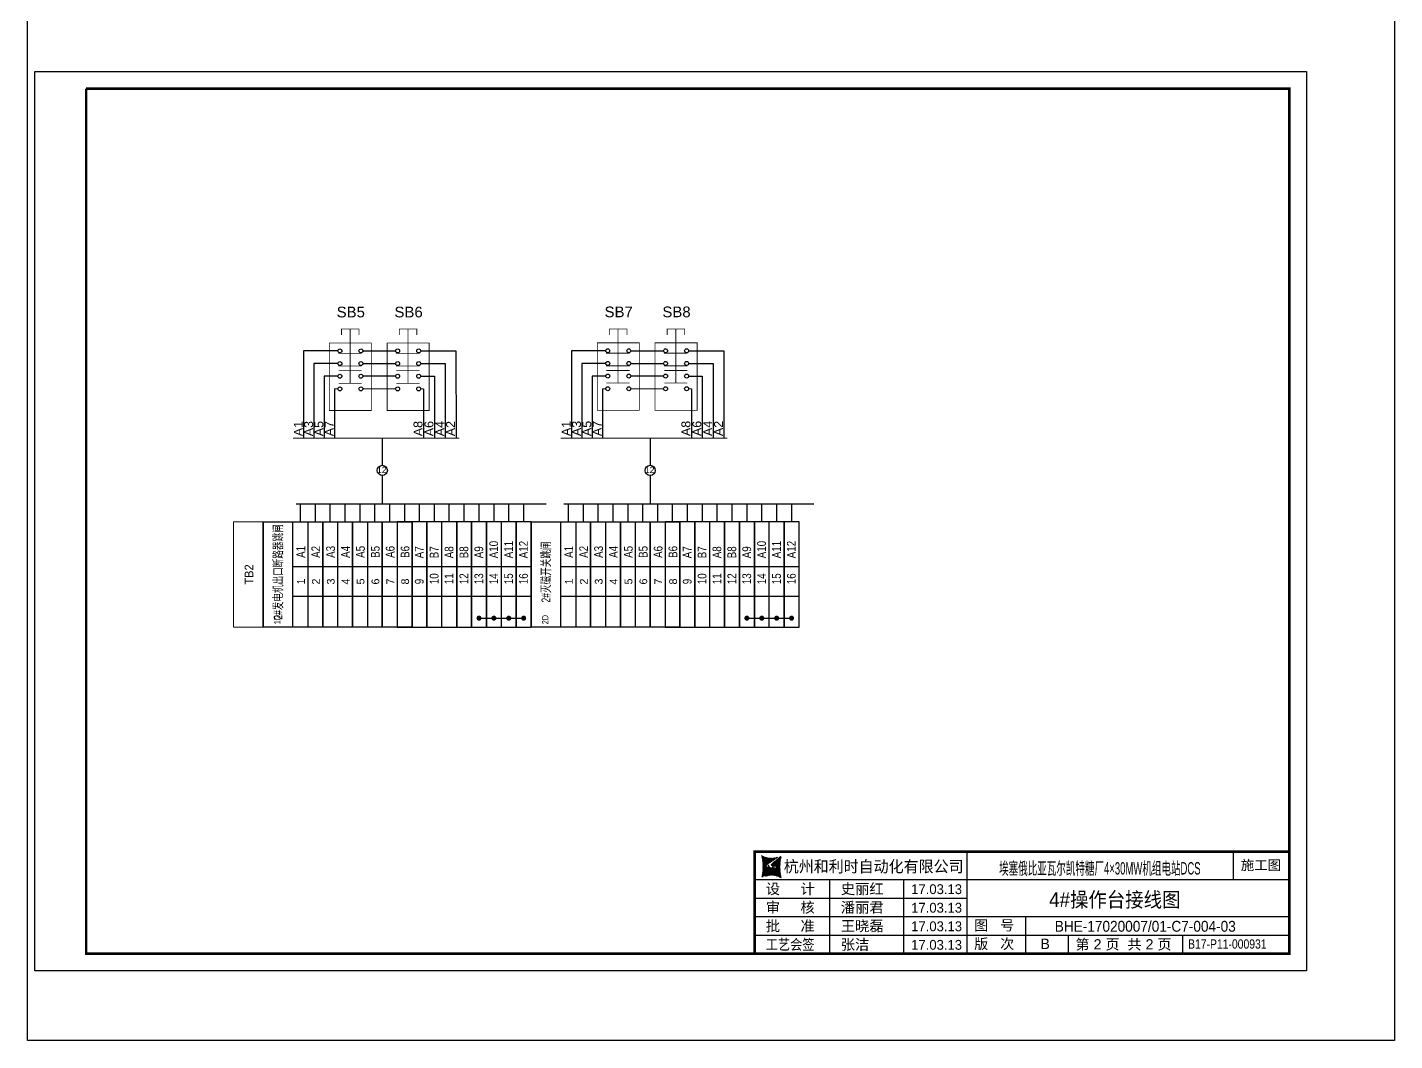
# Model space of a CAD drawing. Extents: x -6428 to 12983, y -8159 to 7918.
# Drawn here: x 8001 to 12983, y -7888 to -4197 of the extents above; entities that cross this region are included whole.
import ezdxf
from ezdxf.enums import TextEntityAlignment as Align

# ---------------------------------------------------------------- set-up
doc = ezdxf.new("R2010")
doc.units = 0
doc.header["$LTSCALE"] = 10
doc.header["$MEASUREMENT"] = 0
doc.layers.get('0').update_dxf_attribs({"linetype": 'CONTINUOUS'})
for name, color, linetype in [('按钮开关指示灯', 7, 'CONTINUOUS'), ('接线端子', 7, 'CONTINUOUS'), ('操作台', 7, 'CONTINUOUS'), ('标准图框及表格', 7, 'CONTINUOUS')]:
    doc.layers.add(name, color=color, linetype=linetype)
doc.styles.add('HZ', font='arial.ttf')
pattern_1 = [(44.99999999999999, (62644.0067448291, -8867.199472524246), (-0.0585086954904412, 0.0585086954904411), [])]

# ---------------------------------------------------------------- blocks, each defined once
blk = doc.blocks.new('A4横图框')
at = {"layer": '标准图框及表格'}
h = blk.add_hatch(dxfattribs=at)
h.set_pattern_fill('ANSI31', color=5, scale=0.6619503254347141, style=0)
h.set_pattern_definition(pattern_1)
edge = h.paths.add_edge_path()
edge.add_arc((172.0496336600836, 30.69212609582466), 4.385420906004984, 238.1092081981574, 291.6531626184828)
edge.add_line((173.6677973982941, 26.61616453574824), (171.196811844281, 24.96342290218163))
edge.add_arc((159.3070898954674, 24.3208542135166), 10.7566927883141, 346.3915348661823, 374.2500326978036)
edge.add_line((169.7618019691645, 21.78995808790059), (171.9104852834489, 23.56403812982753))
edge.add_line((171.4204084507573, 24.1656820832199), (171.8022310894366, 24.1166197839688))
edge.add_spline(control_points=[(171.9076070613291, 23.5612403362524), (171.9782900895288, 23.62994398235459), (172.1063522407994, 23.75441992713461), (172.0982616688188, 24.08853178891007), (171.9041487548593, 24.10756342964889), (171.8004776051012, 24.11772778213201)], knot_values=[0, 0, 0, 0, 0.4839426457554279, 0.8767979790800492, 1.327118297953632, 1.327118297953632, 1.327118297953632, 1.327118297953632], weights=[1, 1, 1, 1, 1, 1], degree=3, periodic=0)
edge.add_spline(control_points=[(171.1960063120995, 24.96162603088887), (171.1383141229226, 24.91365774510486), (171.0341186915675, 24.8270242458879), (170.9598882847849, 24.7139107687239), (170.9267586692795, 24.6634273324584)], knot_values=[0, 0, 0, 0, 0.3714719093679447, 0.6708997588589845, 0.6708997588589845, 0.6708997588589845, 0.6708997588589845], weights=[1, 1, 1, 1, 1], degree=3, periodic=0)
edge.add_spline(control_points=[(171.0177855927386, 24.80139777460717), (170.9739837601, 24.75182568643358), (170.8874405854212, 24.63411966883577), (170.9097232617123, 24.3685217488732), (171.1438352137548, 24.19634813917073), (171.3287228371982, 24.17648276396212), (171.4184515092992, 24.16684180637679)], knot_values=[0.7541598914195891, 0.7541598914195891, 0.7541598914195891, 0.7541598914195891, 1.341857983071981, 2.043049761279585, 2.907443457733577, 3.722510221717078, 3.722510221717078, 3.722510221717078, 3.722510221717078], weights=[1, 1, 1, 1, 1, 1, 1], degree=3, periodic=0)
h = blk.add_hatch(dxfattribs=at)
h.set_pattern_fill('ANSI31', color=3, scale=0.6619503254347141, style=0)
h.set_pattern_definition(pattern_1)
edge = h.paths.add_edge_path()
edge.add_line((172.3049198977887, 24.52368860467541), (172.721034344714, 24.47090439472086))
edge.add_spline(control_points=[(172.1916602588671, 25.0804680907735), (172.1209772306528, 25.01176444467858), (171.9929150793969, 24.88728849988405), (172.0010056513629, 24.55317663812311), (172.1951185653369, 24.534144997377), (172.2987897150951, 24.52398064490117)], knot_values=[0, 0, 0, 0, 0.4839426457555314, 0.8767979790801576, 1.327118297953697, 1.327118297953697, 1.327118297953697, 1.327118297953697], weights=[1, 1, 1, 1, 1, 1], degree=3, periodic=0)
edge.add_line((174.3374653510318, 26.85175033912531), (172.1887820367474, 25.07767029719838))
edge.add_spline(control_points=[(173.1119433092453, 23.87664749850082), (173.1429732385941, 23.9160490896524), (173.2103720449149, 24.02492790509717), (173.1895440584403, 24.27318667815998), (172.9554321064269, 24.44536028784789), (172.7705444829544, 24.46522566305651), (172.6808158108824, 24.47486662065639)], knot_values=[0.8947336582581218, 0.8947336582581218, 0.8947336582581218, 0.8947336582581218, 1.341857983071981, 2.043049761279585, 2.907443457733577, 3.722510221717078, 3.722510221717078, 3.722510221717078, 3.722510221717078], weights=[1, 1, 1, 1, 1, 1, 1], degree=3, periodic=0)
edge.add_line((173.0325647221971, 23.79264395867943), (173.1243460055912, 23.89147256635482))
edge.add_line((172.905024764018, 23.67952689414087), (173.0325647221971, 23.79264395867212))
edge.add_line((170.431469921873, 22.02554389127766), (172.9024554758862, 23.67828552484428))
edge.add_arc((172.0496336600836, 17.94958233120851), 4.385420906004984, 58.1092081981576, 111.6531626184829)
edge.add_arc((184.7921774246996, 24.3208542135166), 10.7566927883141, 166.3915348661824, 194.2500326978025)
at = {"layer": '标准图框及表格', "color": 7}
for p, q in [((0.0013954609912616, 210.0032846437229), (297.0014441308175, 210.0032846437229)), ((0.0013954609912616, 0.0032502307208233), (0.0013954609912616, 210.0032846437229)), ((297.0014441308175, 210.0032846437229), (297.0014441308175, 0.0032502307208233)), ((217.7550332142755, 4.003284256038056), (217.7550332142755, 27.83661758936654)), ((279.9469701136921, 21.33661758936654), (279.9469701136921, 27.83661758936654)), ((168.1328066468058, 21.33661758936654), (292.9334290521556, 21.33661758936654)), ((185.6449392240147, 4.003284256038056), (185.6449392240292, 21.33661758936654)), ((203.0006413213422, 4.003284256038056), (203.0006413213568, 21.33661758936654)), ((168.1328066468058, 17.00328425603806), (217.7550332142755, 17.00328425603806)), ((168.1328066468058, 12.66995092270957), (292.9334290521556, 12.66995092270957)), ((231.4498319004824, 4.003284256038056), (231.4498319004824, 12.66995092270957)), ((168.1328066468058, 8.336617589373816), (292.9334290521556, 8.336617589373816)), ((241.4270588527042, 4.003284256038056), (241.4270588527042, 8.336617589373816)), ((268.120108647513, 4.003284256038056), (268.120108647513, 8.336617589373816)), ((168.1328066468058, 4.003284256038056), (292.9334290521556, 4.003284256038056)), ((297.0014441308175, 0.0032502307208233), (0.0013954609912616, 0.0032502307208233))]:
    blk.add_line(p, q, dxfattribs=at)
for points, const_width in [([(12.00143194437442, 206.0152988131507), (293.0014441308175, 206.0032506184056), (293.0014441308175, 4.003284256038056), (12.00143194437442, 4.003284256038056), (12.00143194437442, 206.0032506184056)], 0.6000000983228672), ([(292.9334290521556, 27.83661758937381), (168.1328066468058, 27.83661758937381), (168.1328066468058, 4.003284256038056)], 0.65)]:
    blk.add_lwpolyline(points, dxfattribs=dict(at, const_width=const_width))
at = {"layer": '标准图框及表格', "color": 5, "style": 'HZ'}
for s, p in [('pgqh', (170.0333635432534, 25.80304024583023)), ('hollilas', (170.0466366199025, 23.71374969515312))]:
    blk.add_text(s, height=0.4136785714285714, dxfattribs=at).set_placement(p)
at = {"layer": '标准图框及表格', "color": 7, "style": 'HZ'}
for s, height, width, p in [('杭州和利时自动化有限公司', 2.7, 0.95, (174.9285941560083, 23.02911227819135)), ('工艺会签', 2.449999999999999, 0.85, (170.7212873600156, 4.927898099951165))]:
    blk.add_text(s, height=height, dxfattribs=dict(at, width=width)).set_placement(p)
at = {"layer": '标准图框及表格', "color": 3, "style": 'HZ'}
for s, height, p in [('auto', 0.6894642857142859, (172.1807441825285, 24.64895443542486)), ('hollysys', 0.3447321428571429, (172.3103532946761, 22.62004550448043))]:
    blk.add_text(s, height=height, dxfattribs=at).set_placement(p)
at = {"layer": '标准图框及表格', "color": 7, "style": 'HZ'}
for s, height, p in [('设     计', 2.449999999999999, (170.7212873600156, 17.92789809995847)), ('审     核', 2.449999999999999, (170.7212873600156, 13.59456476662271)), ('批     准', 2.449999999999999, (170.7212873600119, 9.261231433286953)), ('图   号', 2.399999999999999, (219.3988483406183, 9.450548544822992)), ('版   次', 2.399999999999999, (219.3988483406183, 5.117215211487234))]:
    blk.add_text(s, height=height, dxfattribs=at).set_placement(p)
at = {"layer": '标准图框及表格', "color": 7, "style": 'HZ', "flags": 8}
for tag, height, width, p in [('工程名称', 2.892696969694902, 0.65, (247.8353315485956, 22.94014901757174)), ('图纸名称', 3.499999999999999, 0.9, (252.2228085267316, 14.87880182043022))]:
    blk.add_attdef(tag, text='', height=height, dxfattribs=dict(at, width=width)).set_placement(p, align=Align.CENTER)
blk.add_attdef('设计阶段', text='', height=2.299999999999999, dxfattribs=at).set_placement((286.3714665038433, 23.54666542107214), align=Align.CENTER)
for tag, p, height in [('设计人', (188.2334199372244, 17.92789809995847), 2.449999999999999), ('审核人', (188.2334199372099, 13.59456476662271), 2.449999999999999), ('会签人', (188.2334199372099, 9.2612314332942), 2.449999999999999), ('批准人', (188.2334199371953, 4.927898099958441), 2.449999999999999), ('版次', (234.8449582635331, 5.117215211487234), 2.399999999999999), ('第几页共几页', (243.0562623004216, 4.991982186801863), 2.399999999999999)]:
    blk.add_attdef(tag, p, '', height=height, dxfattribs=at)
for tag, p, height, width in [('设计时间', (204.6762329055318, 17.92789809995847), 2.299999999999999, 0.95), ('审核时间', (204.6762329055318, 13.59456476662998), 2.299999999999999, 0.95), ('会签时间', (204.6762329055172, 9.2612314332942), 2.299999999999999, 0.95), ('图纸编号', (238.2096247235004, 9.144936985527348), 2.531109848483039, 0.9), ('批准时间', (204.6762329055172, 4.927898099958441), 2.299999999999999, 0.95), ('图纸标准', (269.3453519223485, 5.193019987101081), 2.169522727271176, 0.8)]:
    blk.add_attdef(tag, p, '', height=height, dxfattribs=dict(at, width=width))
blk = doc.blocks.new('两常开两常闭串联2')
for p, q in [((-7.21438005735672, -2.224872408216469), (-7.221264028936275, -26.69381162241189)), ((2.393631899560887, -2.224872408216469), (-7.21438005735672, -2.224872408216469)), ((9.390402067490182, -2.224872408216469), (18.59283829469336, -2.226198325042049)), ((25.58960846262266, -2.226198325042049), (35.45632139173631, -2.226198325042049)), ((35.45632139173631, -2.226198325042049), (35.49386860006734, -26.69513753923747)), ((-4.316455252290325, -5.771138580865227), (-4.337888637543073, -26.69381162241189)), ((2.393631899560887, -5.771138580865227), (-4.316455252290325, -5.771138580865227)), ((9.390402067490182, -5.771138580865227), (18.59283829469336, -5.772464497690805)), ((25.58960846262266, -5.772464497690805), (32.4910010823096, -5.772464497690805)), ((32.46257328709134, -5.772464497690805), (32.46257328709134, -26.69513753923747)), ((2.393631899554748, -9.317404753513985), (-1.454513246149872, -9.317404753513985)), ((-1.454513246149872, -9.317404753513985), (-1.454513246149872, -26.69381162241189)), ((18.59283829468722, -9.318730670339562), (9.390402053572869, -9.31752874989226)), ((25.58960846262881, -9.318730670339562), (29.43127797411534, -9.318730670339562)), ((29.43127797411534, -9.318730670339562), (29.43127797411534, -26.69513753923747)), ((1.428862145243328, -12.86367092616274), (1.428862145243328, -26.69381162241189)), ((26.39998266113935, -12.86499684298832), (26.39998266113935, -26.69513753923747))]:
    blk.add_line(p, q)
at = {"lineweight": 0}
for p, q in [((2.393631899561114, -12.86367092616274), (1.428862145243328, -12.86367092616274)), ((9.390402067489957, -12.86367092616274), (10.20077626600687, -12.86367092616274)), ((18.59283829469359, -12.86499684298832), (10.20077626600687, -12.86367092616274)), ((25.58960846262244, -12.86499684298832), (26.39998266113935, -12.86499684298832))]:
    blk.add_line(p, q, dxfattribs=at)
for points, const_width in [([(8.316005311262414, 3.904648567964613), (3.305992701822106, 3.904648567964613)], 0.2209506368822263), ([(3.399431559653748, 4.013575084445619), (3.399431559653748, 2.22496206490905)], 0.2209506368822263), ([(5.81099900654226, -11.28152598581073), (5.81099900654226, 3.904648567964613)], 0.2209506368822263), ([(8.316005311262414, 4.013575084445619), (8.316005311262414, 2.22496206490905)], 0.2209506368822263), ([(24.5152117063949, 3.903322651139035), (19.50519909695458, 3.903322651139035)], 0.2209506368822263), ([(19.59863795478623, 4.012249167620041), (19.59863795478623, 2.223636148083471)], 0.2209506368822263), ([(22.01020540167474, -11.28285190263631), (22.01020540167474, 3.903322651139035)], 0.2209506368822263), ([(24.5152117063949, 4.012249167620041), (24.5152117063949, 2.223636148083471)], 0.2209506368822263), ([(0, 0), (11.78403396705107, 0), (11.78403396705107, -18.92267628232366), (0, -18.92267628232366), (0, 0)], 0.2209506368822263), ([(16.19920639513248, -0.0013259168255786), (27.98324036218355, -0.0013259168255786), (27.98324036218355, -18.92400219914924), (16.19920639513248, -18.92400219914924), (16.19920639513248, -0.0013259168255786)], 0.2209506368822263), ([(2.475890382353099, -2.909340278194576), (9.061674501004743, -2.909340278194576)], 0.2209506368822263), ([(18.67509677748557, -2.910666195020155), (25.26088089613722, -2.910666195020155)], 0.2209506368822263), ([(2.475890382353099, -6.455606450843332), (9.061674501004743, -6.455606450843332)], 0.2209506368822263), ([(2.560323512079776, -7.735259813161974), (9.061674501004743, -7.735259813161974)], 0.2209506368822263), ([(18.67509677748557, -6.456932367668912), (25.26088089613722, -6.456932367668912)], 0.2209506368822263), ([(18.75952990721225, -7.736585729987552), (25.26088089613722, -7.736585729987552)], 0.2209506368822263), ([(2.560323512079776, -11.28152598581073), (9.061674501004743, -11.28152598581073)], 0.2209506368822263), ([(18.75952990721225, -11.28285190263631), (25.26088089613722, -11.28285190263631)], 0.2209506368822263), ([(-10.23452377518879, -26.69381162241189), (14.8377146472485, -26.69381162241189)], 0.2532839007086835), ([(11.58220615447499, -26.69513753923747), (36.42098410899415, -26.69513753923747)], 0.2532839007086835)]:
    blk.add_lwpolyline(points, dxfattribs=dict(const_width=const_width))
for centre in [(2.946008491766406, -2.224872408216469), (8.838025475284665, -2.224872408216469), (19.14521488689888, -2.226198325042049), (25.03723187041714, -2.226198325042049), (2.946008491766406, -5.771138580865227), (8.838025475284665, -5.771138580865227), (19.14521488689888, -5.772464497690805), (25.03723187041714, -5.772464497690805), (2.946008491766406, -9.317404753513985), (8.838025475284665, -9.317404753513985), (19.14521488689888, -9.318730670339562), (25.03723187041714, -9.318730670339562), (2.946008491766406, -12.86367092616274), (8.838025475284665, -12.86367092616274), (19.14521488689888, -12.86499684298832), (25.03723187041714, -12.86499684298832)]:
    blk.add_circle(centre, 0.5523765922055657)
at = {"style": 'HZ', "width": 0.7}
for tag, p in [('SB1', (6.003806737884588, 7.174284245847957)), ('SB2', (22.20301313301707, 7.172958329022378))]:
    blk.add_attdef(tag, text='', height=2.946008491763017, dxfattribs=at).set_placement(p, align=Align.CENTER)
at = {"lineweight": 0, "style": 'HZ', "width": 0.7}
for tag, p in [('A1', (-7.455577065315082, -26.12930105788108)), ('A3', (-4.572201673921881, -26.12930105788108)), ('A5', (-1.68882628252868, -26.12930105788108)), ('A7', (1.202060226001776, -26.12930105788108)), ('A8', (26.08048832778832, -26.13062697470666)), ('A6', (29.15810649960576, -26.13062697470666)), ('A4', (32.18940181258176, -26.13062697470666)), ('A2', (35.22069712555776, -26.13062697470666))]:
    blk.add_attdef(tag, p, '', height=2.5, rotation=90, dxfattribs=at)

msp = doc.modelspace()

# ---------------------------------------------------------------- hatches: boundary and pattern name
for points in [[(9656.08522488255, -6349.129915972548, 0.9999999999984408), (9637.41982049847, -6349.129915972548, 0.99999999999922)], [(9710.309530759747, -6349.129915972548, 0.9999999999984408), (9691.644126375664, -6349.129915972548, 0.99999999999922)], [(9764.533836636943, -6349.12991597255, 0.9999999999984408), (9745.868432252859, -6349.12991597255, 0.99999999999922)], [(9818.758142514136, -6349.129915972552, 0.9999999999984408), (9800.092738130053, -6349.129915972552, 0.99999999999922)], [(10632.1471592929, -6349.1418409325, 0.9999999999984408), (10613.48175490882, -6349.1418409325, 0.99999999999922)], [(10686.37146517009, -6349.1418409325, 0.9999999999984408), (10667.70606078601, -6349.1418409325, 0.99999999999922)], [(10740.59577104729, -6349.141840932502, 0.9999999999984408), (10721.93036666321, -6349.141840932502, 0.99999999999922)], [(10794.82007692448, -6349.141840932504, 0.9999999999984408), (10776.1546725404, -6349.141840932504, 0.99999999999922)]]:
    msp.add_hatch(color=256).paths.add_polyline_path(points)

# ---------------------------------------------------------------- linework, layer by layer
at = {"const_width": 5.239058002354062}
for points in [[(9646.662825600313, -6351.611569056075, 1), (9646.662825600313, -6346.372511053712, 1)], [(9700.887131477512, -6351.611569056075, 1), (9700.887131477512, -6346.372511053712, 1)], [(9755.111437354706, -6351.611569056075, 1), (9755.111437354706, -6346.372511053712, 1)], [(9809.335743231899, -6351.611569056078, 1), (9809.335743231899, -6346.372511053715, 1)], [(10622.72476001066, -6351.623494016028, 1), (10622.72476001066, -6346.384436013664, 1)], [(10676.94906588786, -6351.623494016028, 1), (10676.94906588786, -6346.384436013664, 1)], [(10731.17337176505, -6351.623494016028, 1), (10731.17337176505, -6346.384436013664, 1)], [(10785.39767764225, -6351.62349401603, 1), (10785.39767764225, -6346.384436013667, 1)]]:
    msp.add_lwpolyline(points, format="xyb", close=True, dxfattribs=at)
at = {"layer": '接线端子'}
for p, q in [((9294.4806480702, -5693.598367942775), (9294.4806480702, -5792.32781171073)), ((10270.54258248055, -5693.610292902727), (10270.54258248055, -5792.339736670682)), ((9294.4806480702, -5829.196933379691), (9294.4806480702, -5932.871858686908)), ((10270.54258248055, -5829.208858339643), (10270.54258248055, -5932.88378364686)), ((8995.40714696882, -5932.871858686903), (8995.40714696882, -5997.65995773239)), ((9049.63145284602, -5932.871858686903), (9049.63145284602, -5997.65995773239)), ((9103.855758723214, -5932.871858686907), (9103.855758723214, -5997.659957732397)), ((9158.080064600415, -5932.871858686907), (9158.080064600415, -5997.659957732397)), ((9212.304370477603, -5932.871858686908), (9212.304370477603, -5997.659957732397)), ((9266.125345217457, -5932.871858686908), (9266.125345217457, -5997.659957732397)), ((9320.752982231994, -5932.871858686908), (9320.752982231994, -5997.659957732397)), ((9374.977288109189, -5932.871858686908), (9374.977288109189, -5997.659957732397)), ((9483.425899863578, -5932.871858686916), (9483.425899863578, -5997.659957732404)), ((9591.874511617969, -5932.87185868692), (9591.874511617969, -5997.659957732409)), ((9646.123246115989, -5932.871858686908), (9646.123246115989, -5997.659957732397)), ((9700.32312337236, -5932.871858686922), (9700.32312337236, -5997.659957732411)), ((9754.547429249556, -5932.871858686922), (9754.547429249556, -5997.659957732411)), ((9808.771735126751, -5932.871858686908), (9808.771735126751, -5997.659957732397)), ((9971.469081379168, -5932.883783646855), (9971.469081379168, -5997.671882692342)), ((10025.69338725637, -5932.883783646855), (10025.69338725637, -5997.671882692342)), ((10079.91769313356, -5932.883783646859), (10079.91769313356, -5997.671882692349)), ((10134.14199901076, -5932.883783646859), (10134.14199901076, -5997.671882692349)), ((10188.36630488795, -5932.88378364686), (10188.36630488795, -5997.671882692349)), ((10242.1872796278, -5932.88378364686), (10242.1872796278, -5997.671882692349)), ((10296.81491664234, -5932.88378364686), (10296.81491664234, -5997.671882692349)), ((10351.03922251954, -5932.88378364686), (10351.03922251954, -5997.671882692349)), ((10459.48783427392, -5932.883783646868), (10459.48783427392, -5997.671882692356)), ((10567.93644602832, -5932.883783646872), (10567.93644602832, -5997.671882692361)), ((10622.18518052634, -5932.88378364686), (10622.18518052634, -5997.671882692349)), ((10676.38505778271, -5932.883783646874), (10676.38505778271, -5997.671882692363)), ((10730.6093636599, -5932.883783646874), (10730.6093636599, -5997.671882692363)), ((10784.8336695371, -5932.88378364686), (10784.8336695371, -5997.671882692349)), ((8860.564097465005, -5997.65995773239), (8860.564097465005, -6382.348313727432)), ((8860.564097465005, -5997.65995773239), (9077.461320973794, -5997.659957732387)), ((8860.564097465005, -5997.659957732389), (8860.564097465005, -6381.739075570646)), ((8969.012709219405, -6382.348313727433), (8969.012709219405, -5997.659957732392)), ((9023.237015096602, -5997.65995773239), (9023.237015096602, -6382.348313727433)), ((9077.461320973794, -5997.659957732387), (9077.461320973794, -6382.348313727431)), ((9077.461320973794, -5997.65995773239), (9077.461320973794, -6382.348313727433)), ((9077.461320973794, -5997.65995773239), (9077.461320973794, -6382.348313727431)), ((9077.461320973794, -5997.659957732387), (9077.461320973794, -6382.348313727427)), ((9077.461320973794, -5997.65995773239), (9077.461320973794, -6382.348313727432)), ((9077.461320973794, -6382.348313727433), (9077.461320973794, -5997.659957732393)), ((9077.461320973794, -5997.659957732393), (9077.461320973794, -6382.348313727433)), ((9131.685626850991, -5997.659957732392), (9131.685626850991, -6382.348313727433)), ((9185.909932728184, -5997.659957732387), (9185.909932728184, -6382.348313727431)), ((9185.909932728184, -5997.659957732392), (9185.909932728184, -6382.348313727433)), ((9185.909932728184, -5997.65995773239), (9185.909932728184, -6382.348313727431)), ((9185.909932728184, -5997.659957732387), (9185.909932728184, -6382.348313727427)), ((9185.909932728184, -5997.659957732392), (9185.909932728184, -6382.348313727432)), ((9185.909932728184, -5997.659957732387), (9185.909932728184, -6382.348313727431)), ((9185.909932728184, -5997.659957732392), (9185.909932728184, -6382.348313727433)), ((9185.909932728184, -5997.65995773239), (9185.909932728184, -6382.348313727431)), ((9185.909932728184, -5997.659957732387), (9185.909932728184, -6382.348313727427)), ((9185.909932728184, -5997.659957732392), (9185.909932728184, -6382.348313727432)), ((9185.909932728184, -6382.348313727436), (9185.909932728184, -5997.659957732394)), ((9185.909932728184, -5997.659957732394), (9185.909932728184, -6382.348313727436)), ((9240.13423860538, -5997.659957732392), (9240.13423860538, -6382.348313727436)), ((9294.358544482577, -5997.659957732389), (9294.358544482577, -6382.348313727431)), ((9294.358544482577, -5997.659957732392), (9294.358544482577, -6382.348313727436)), ((9294.358544482577, -5997.65995773239), (9294.358544482577, -6382.348313727431)), ((9294.358544482577, -5997.659957732389), (9294.358544482577, -6382.348313727429)), ((9294.358544482577, -5997.659957732392), (9294.358544482577, -6382.348313727432)), ((9294.358544482577, -5997.659957732387), (9294.358544482577, -6382.348313727431)), ((9294.358544482577, -5997.659957732392), (9294.358544482577, -6382.348313727433)), ((9294.358544482577, -5997.65995773239), (9294.358544482577, -6382.348313727431)), ((9294.358544482577, -5997.659957732387), (9294.358544482577, -6382.348313727427)), ((9294.358544482577, -5997.659957732392), (9294.358544482577, -6382.348313727432)), ((9294.358544482577, -5997.659957732387), (9294.358544482577, -6382.348313727431)), ((9294.358544482577, -5997.659957732392), (9294.358544482577, -6382.348313727433)), ((9294.358544482577, -5997.65995773239), (9294.358544482577, -6382.348313727431)), ((9294.358544482577, -5997.659957732387), (9294.358544482577, -6382.348313727427)), ((9294.358544482577, -5997.659957732392), (9294.358544482577, -6382.348313727432)), ((9294.358544482577, -6382.348313727436), (9294.358544482577, -5997.659957732394)), ((9294.358544482577, -5997.659957732394), (9294.358544482577, -6382.348313727436)), ((9348.58285035977, -5997.659957732392), (9348.58285035977, -6382.348313727436)), ((9402.807156236964, -5997.659957732389), (9402.807156236964, -6382.348313727431)), ((9402.807156236964, -5997.659957732392), (9402.807156236964, -6382.348313727436)), ((9402.807156236964, -5997.65995773239), (9402.807156236964, -6382.348313727431)), ((9402.807156236964, -5997.659957732389), (9402.807156236964, -6382.348313727429)), ((9402.807156236964, -5997.659957732392), (9402.807156236964, -6382.348313727432)), ((9836.626031875352, -5997.671882692342), (9836.626031875352, -6382.360238687384)), ((9836.626031875352, -5997.671882692342), (10053.52325538414, -5997.671882692339)), ((9836.626031875352, -5997.671882692341), (9836.626031875352, -6381.751000530599)), ((9945.074643629752, -6382.360238687385), (9945.074643629752, -5997.671882692344)), ((9999.298949506949, -5997.671882692342), (9999.298949506949, -6382.360238687385)), ((10053.52325538414, -5997.671882692339), (10053.52325538414, -6382.360238687383)), ((10053.52325538414, -5997.671882692342), (10053.52325538414, -6382.360238687385)), ((10053.52325538414, -5997.671882692342), (10053.52325538414, -6382.360238687383)), ((10053.52325538414, -5997.671882692339), (10053.52325538414, -6382.360238687379)), ((10053.52325538414, -5997.671882692342), (10053.52325538414, -6382.360238687384)), ((10053.52325538414, -6382.360238687385), (10053.52325538414, -5997.671882692345)), ((10053.52325538414, -5997.671882692345), (10053.52325538414, -6382.360238687385)), ((10107.74756126134, -5997.671882692344), (10107.74756126134, -6382.360238687385)), ((10161.97186713853, -5997.671882692339), (10161.97186713853, -6382.360238687383)), ((10161.97186713853, -5997.671882692344), (10161.97186713853, -6382.360238687385)), ((10161.97186713853, -5997.671882692342), (10161.97186713853, -6382.360238687383)), ((10161.97186713853, -5997.671882692339), (10161.97186713853, -6382.360238687379)), ((10161.97186713853, -5997.671882692344), (10161.97186713853, -6382.360238687384)), ((10161.97186713853, -5997.671882692339), (10161.97186713853, -6382.360238687383)), ((10161.97186713853, -5997.671882692344), (10161.97186713853, -6382.360238687385)), ((10161.97186713853, -5997.671882692342), (10161.97186713853, -6382.360238687383)), ((10161.97186713853, -5997.671882692339), (10161.97186713853, -6382.360238687379)), ((10161.97186713853, -5997.671882692344), (10161.97186713853, -6382.360238687384)), ((10161.97186713853, -6382.360238687388), (10161.97186713853, -5997.671882692346)), ((10161.97186713853, -5997.671882692346), (10161.97186713853, -6382.360238687388)), ((10216.19617301573, -5997.671882692344), (10216.19617301573, -6382.360238687388)), ((10270.42047889292, -5997.671882692341), (10270.42047889292, -6382.360238687383)), ((10270.42047889292, -5997.671882692344), (10270.42047889292, -6382.360238687388)), ((10270.42047889292, -5997.671882692342), (10270.42047889292, -6382.360238687383)), ((10270.42047889292, -5997.671882692341), (10270.42047889292, -6382.360238687381)), ((10270.42047889292, -5997.671882692344), (10270.42047889292, -6382.360238687384)), ((10270.42047889292, -5997.671882692339), (10270.42047889292, -6382.360238687383)), ((10270.42047889292, -5997.671882692344), (10270.42047889292, -6382.360238687385)), ((10270.42047889292, -5997.671882692342), (10270.42047889292, -6382.360238687383)), ((10270.42047889292, -5997.671882692339), (10270.42047889292, -6382.360238687379)), ((10270.42047889292, -5997.671882692344), (10270.42047889292, -6382.360238687384)), ((10270.42047889292, -5997.671882692339), (10270.42047889292, -6382.360238687383)), ((10270.42047889292, -5997.671882692344), (10270.42047889292, -6382.360238687385)), ((10270.42047889292, -5997.671882692342), (10270.42047889292, -6382.360238687383)), ((10270.42047889292, -5997.671882692339), (10270.42047889292, -6382.360238687379)), ((10270.42047889292, -5997.671882692344), (10270.42047889292, -6382.360238687384)), ((10270.42047889292, -6382.360238687388), (10270.42047889292, -5997.671882692346)), ((10270.42047889292, -5997.671882692346), (10270.42047889292, -6382.360238687388)), ((10324.64478477012, -5997.671882692344), (10324.64478477012, -6382.360238687388)), ((10378.86909064731, -5997.671882692341), (10378.86909064731, -6382.360238687383)), ((10378.86909064731, -5997.671882692344), (10378.86909064731, -6382.360238687388)), ((10378.86909064731, -5997.671882692342), (10378.86909064731, -6382.360238687383)), ((10378.86909064731, -5997.671882692341), (10378.86909064731, -6382.360238687381)), ((10378.86909064731, -5997.671882692344), (10378.86909064731, -6382.360238687384)), ((8969.012709219403, -6160.332875363993), (9077.461320973798, -6160.332875363993)), ((9077.461320973793, -6160.332875363994), (9185.909932728187, -6160.332875363994)), ((9185.909932728182, -6160.332875363994), (9294.358544482577, -6160.332875363994)), ((9294.358544482573, -6160.332875363994), (9402.807156236968, -6160.332875363994)), ((9945.07464362975, -6160.344800323945), (10053.52325538415, -6160.344800323945)), ((10053.52325538414, -6160.344800323946), (10161.97186713853, -6160.344800323946)), ((10161.97186713853, -6160.344800323946), (10270.42047889292, -6160.344800323946)), ((10270.42047889292, -6160.344800323946), (10378.86909064731, -6160.344800323946)), ((8969.012709219403, -6268.781487118395), (9077.461320973798, -6268.781487118395)), ((9077.461320973793, -6268.781487118395), (9185.909932728187, -6268.781487118395)), ((9185.909932728182, -6268.781487118395), (9294.358544482577, -6268.781487118395)), ((9294.358544482573, -6268.781487118395), (9402.807156236968, -6268.781487118395)), ((9945.07464362975, -6268.793412078348), (10053.52325538415, -6268.793412078348)), ((10053.52325538414, -6268.793412078348), (10161.97186713853, -6268.793412078348)), ((10161.97186713853, -6268.793412078348), (10270.42047889292, -6268.793412078348)), ((10270.42047889292, -6268.793412078348), (10378.86909064731, -6268.793412078348)), ((9077.461320973794, -6382.348313727431), (8860.564097465005, -6382.348313727431)), ((10053.52325538414, -6382.360238687383), (9836.626031875352, -6382.360238687383))]:
    msp.add_line(p, q, dxfattribs=at)
for points in [[(8980.149301542227, -5932.871858686904), (9390.180741311167, -5932.871858686904)], [(9956.211235952574, -5932.883783646857), (10366.24267572151, -5932.883783646857)], [(8860.564097465005, -5997.65995773239), (9402.807156236964, -5997.659957732392), (9402.807156236964, -6382.348313727436), (8860.564097465005, -6382.348313727436), (8860.564097465005, -5997.65995773239)], [(9836.626031875352, -5997.671882692342), (10378.86909064731, -5997.671882692344), (10378.86909064731, -6382.360238687388), (9836.626031875352, -6382.360238687388), (9836.626031875352, -5997.671882692342)]]:
    msp.add_lwpolyline(points, dxfattribs=at)
for centre in [(9294.4806480702, -5810.762372545209), (10270.54258248055, -5810.774297505161)]:
    msp.add_circle(centre, 18.43456083447909, dxfattribs=at)
at = {"layer": '操作台'}
for p, q in [((9390.180741311166, -5932.871858686903), (9891.034713934912, -5932.871858686903)), ((9429.919309175562, -5997.65995773239), (9429.919309175562, -5932.871858686903)), ((9538.367920929953, -5997.65995773239), (9538.367920929953, -5932.871858686903)), ((10366.24267572151, -5932.883783646855), (10867.09664834526, -5932.883783646855)), ((10405.98124358591, -5997.671882692342), (10405.98124358591, -5932.883783646855)), ((10514.4298553403, -5997.671882692342), (10514.4298553403, -5932.883783646855)), ((9348.58285035977, -5997.65995773239), (9348.58285035977, -6382.348313727432)), ((9402.807156236964, -5997.65995773239), (9348.58285035977, -5997.65995773239)), ((9402.807156236964, -6382.348313727427), (9402.807156236964, -5997.65995773239)), ((9402.807156236964, -5997.65995773239), (9402.807156236964, -6382.348313727432)), ((9457.03146211416, -5997.65995773239), (9402.807156236964, -5997.65995773239)), ((9457.03146211416, -6382.348313727427), (9457.03146211416, -5997.65995773239)), ((9457.03146211416, -6382.348313727431), (9457.03146211416, -5997.659957732396)), ((9457.03146211416, -5997.659957732396), (9457.03146211416, -6382.348313727438)), ((9511.255767991357, -5997.659957732396), (9457.03146211416, -5997.659957732396)), ((9511.255767991357, -6382.348313727431), (9511.255767991357, -5997.659957732396)), ((9565.480073868552, -5997.659957732396), (9511.255767991357, -5997.659957732396)), ((9565.480073868552, -6382.348313727431), (9565.480073868552, -5997.659957732396)), ((9565.480073868552, -6382.348313727436), (9565.480073868552, -5997.6599577324)), ((9565.480073868552, -5997.6599577324), (9565.480073868552, -6382.348313727442)), ((9619.704379745746, -5997.6599577324), (9565.480073868552, -5997.6599577324)), ((9619.704379745745, -6382.348313727433), (9619.704379745745, -5997.659957732398)), ((9619.704379745745, -5997.659957732398), (9619.704379745745, -6382.34831372744)), ((9673.928685622941, -5997.659957732398), (9619.704379745745, -5997.659957732398)), ((9619.728808366572, -6382.360238687382), (9619.728808366572, -5997.671882692344)), ((9673.928685622941, -6382.348313727433), (9673.928685622941, -5997.659957732398)), ((9673.928685622941, -6382.348313727438), (9673.928685622941, -5997.659957732403)), ((9673.928685622941, -5997.659957732403), (9673.928685622941, -6382.348313727444)), ((9728.152991500137, -5997.659957732403), (9673.928685622941, -5997.659957732403)), ((9728.152991500137, -6382.348313727438), (9728.152991500137, -5997.659957732403)), ((9782.377297377334, -5997.659957732403), (9728.152991500137, -5997.659957732403)), ((9782.377297377334, -6382.348313727438), (9782.377297377334, -5997.659957732403)), ((9782.377297377334, -6382.348313727442), (9782.377297377334, -5997.659957732407)), ((9782.377297377334, -5997.659957732407), (9782.377297377334, -6382.348313727449)), ((9836.601603254527, -5997.659957732407), (9782.377297377334, -5997.659957732407)), ((9836.626031875352, -6382.360238687388), (9836.626031875352, -5997.671882692352)), ((10324.64478477012, -5997.671882692342), (10324.64478477012, -6382.360238687384)), ((10378.86909064731, -5997.671882692342), (10324.64478477012, -5997.671882692342)), ((10378.86909064731, -6382.360238687379), (10378.86909064731, -5997.671882692342)), ((10378.86909064731, -5997.671882692342), (10378.86909064731, -6382.360238687384)), ((10433.09339652451, -5997.671882692342), (10378.86909064731, -5997.671882692342)), ((10433.09339652451, -6382.360238687379), (10433.09339652451, -5997.671882692342)), ((10433.09339652451, -6382.360238687383), (10433.09339652451, -5997.671882692348)), ((10433.09339652451, -5997.671882692348), (10433.09339652451, -6382.36023868739)), ((10487.3177024017, -5997.671882692348), (10433.09339652451, -5997.671882692348)), ((10487.3177024017, -6382.360238687383), (10487.3177024017, -5997.671882692348)), ((10541.5420082789, -5997.671882692348), (10487.3177024017, -5997.671882692348)), ((10541.5420082789, -6382.360238687383), (10541.5420082789, -5997.671882692348)), ((10541.5420082789, -6382.360238687388), (10541.5420082789, -5997.671882692352)), ((10541.5420082789, -5997.671882692352), (10541.5420082789, -6382.360238687394)), ((10595.76631415609, -5997.671882692352), (10541.5420082789, -5997.671882692352)), ((10595.76631415609, -6382.360238687385), (10595.76631415609, -5997.67188269235)), ((10595.76631415609, -5997.67188269235), (10595.76631415609, -6382.360238687392)), ((10649.99062003329, -5997.67188269235), (10595.76631415609, -5997.67188269235)), ((10595.79074277692, -6382.372163647334), (10595.79074277692, -5997.683807652296)), ((10649.99062003329, -6382.360238687385), (10649.99062003329, -5997.67188269235)), ((10649.99062003329, -6382.36023868739), (10649.99062003329, -5997.671882692355)), ((10649.99062003329, -5997.671882692355), (10649.99062003329, -6382.360238687396)), ((10704.21492591048, -5997.671882692355), (10649.99062003329, -5997.671882692355)), ((10704.21492591048, -6382.36023868739), (10704.21492591048, -5997.671882692355)), ((10758.43923178768, -5997.671882692355), (10704.21492591048, -5997.671882692355)), ((10758.43923178768, -6382.36023868739), (10758.43923178768, -5997.671882692355)), ((10758.43923178768, -6382.360238687394), (10758.43923178768, -5997.671882692359)), ((10758.43923178768, -5997.671882692359), (10758.43923178768, -6382.360238687401)), ((10812.66353766487, -5997.671882692359), (10758.43923178768, -5997.671882692359)), ((10812.6879662857, -6382.37216364734), (10812.6879662857, -5997.683807652304)), ((9348.58285035977, -6160.332875363992), (9402.807156236964, -6160.332875363989)), ((9402.807156236964, -6160.332875363992), (9457.03146211416, -6160.332875363989)), ((9457.03146211416, -6160.332875363994), (9511.255767991357, -6160.332875363993)), ((9511.255767991357, -6160.332875363994), (9565.480073868552, -6160.332875363993)), ((9565.480073868552, -6160.332875364), (9619.704379745746, -6160.332875363998)), ((9619.704379745745, -6160.332875363998), (9673.928685622941, -6160.332875363994)), ((9673.928685622941, -6160.332875364003), (9728.152991500137, -6160.332875364)), ((9728.152991500137, -6160.332875364003), (9782.377297377334, -6160.332875364)), ((9782.377297377334, -6160.332875364007), (9836.601603254527, -6160.332875364004)), ((10324.64478477012, -6160.344800323944), (10378.86909064731, -6160.344800323941)), ((10378.86909064731, -6160.344800323944), (10433.09339652451, -6160.344800323941)), ((10433.09339652451, -6160.344800323946), (10487.3177024017, -6160.344800323945)), ((10487.3177024017, -6160.344800323946), (10541.5420082789, -6160.344800323945)), ((10541.5420082789, -6160.344800323952), (10595.76631415609, -6160.34480032395)), ((10595.76631415609, -6160.34480032395), (10649.99062003329, -6160.344800323946)), ((10649.99062003329, -6160.344800323955), (10704.21492591048, -6160.344800323952)), ((10704.21492591048, -6160.344800323955), (10758.43923178768, -6160.344800323952)), ((10758.43923178768, -6160.344800323959), (10812.66353766487, -6160.344800323956)), ((9348.58285035977, -6268.781487118391), (9402.807156236964, -6268.781487118388)), ((9402.807156236964, -6268.781487118391), (9457.03146211416, -6268.781487118388)), ((9457.03146211416, -6268.781487118395), (9511.255767991357, -6268.781487118394)), ((9511.255767991357, -6268.781487118395), (9565.480073868552, -6268.781487118394)), ((9565.480073868552, -6268.7814871184), (9619.704379745746, -6268.781487118398)), ((9619.704379745745, -6268.781487118398), (9673.928685622941, -6268.781487118395)), ((9673.928685622941, -6268.781487118404), (9728.152991500137, -6268.781487118402)), ((9728.152991500137, -6268.781487118404), (9782.377297377334, -6268.781487118402)), ((9782.377297377334, -6268.781487118407), (9836.601603254527, -6268.781487118405)), ((10324.64478477012, -6268.793412078343), (10378.86909064731, -6268.79341207834)), ((10378.86909064731, -6268.793412078343), (10433.09339652451, -6268.79341207834)), ((10433.09339652451, -6268.793412078348), (10487.3177024017, -6268.793412078346)), ((10487.3177024017, -6268.793412078348), (10541.5420082789, -6268.793412078346)), ((10541.5420082789, -6268.793412078352), (10595.76631415609, -6268.79341207835)), ((10595.76631415609, -6268.79341207835), (10649.99062003329, -6268.793412078348)), ((10649.99062003329, -6268.793412078356), (10704.21492591048, -6268.793412078354)), ((10704.21492591048, -6268.793412078356), (10758.43923178768, -6268.793412078354)), ((10758.43923178768, -6268.793412078359), (10812.66353766487, -6268.793412078358)), ((9646.662825600313, -6348.992040054893), (9809.335743231899, -6348.992040054897)), ((10622.72476001066, -6349.003965014845), (10785.39767764225, -6349.003965014849)), ((9348.58285035977, -6382.348313727432), (9402.807156236964, -6382.348313727427)), ((9402.807156236964, -6382.348313727432), (9457.03146211416, -6382.348313727427)), ((9457.03146211416, -6382.348313727438), (9511.255767991357, -6382.348313727431)), ((9511.255767991357, -6382.348313727438), (9565.480073868552, -6382.348313727431)), ((9565.480073868552, -6382.348313727442), (9619.704379745746, -6382.348313727436)), ((9619.704379745745, -6382.34831372744), (9673.928685622941, -6382.348313727433)), ((9673.928685622941, -6382.348313727444), (9728.152991500137, -6382.348313727438)), ((9728.152991500137, -6382.348313727444), (9782.377297377334, -6382.348313727438)), ((9782.377297377334, -6382.348313727449), (9836.601603254527, -6382.348313727442)), ((10324.64478477012, -6382.360238687384), (10378.86909064731, -6382.360238687379)), ((10378.86909064731, -6382.360238687384), (10433.09339652451, -6382.360238687379)), ((10433.09339652451, -6382.36023868739), (10487.3177024017, -6382.360238687383)), ((10487.3177024017, -6382.36023868739), (10541.5420082789, -6382.360238687383)), ((10541.5420082789, -6382.360238687394), (10595.76631415609, -6382.360238687388)), ((10595.76631415609, -6382.360238687392), (10649.99062003329, -6382.360238687385)), ((10649.99062003329, -6382.360238687396), (10704.21492591048, -6382.36023868739)), ((10704.21492591048, -6382.360238687396), (10758.43923178768, -6382.36023868739)), ((10758.43923178768, -6382.360238687401), (10812.66353766487, -6382.360238687394))]:
    msp.add_line(p, q, dxfattribs=at)
at = {"layer": '操作台', "color": 1}
msp.add_lwpolyline([(8001.249279332813, -505.0137077702457), (12982.63629862557, -505.0137077702457), (12982.63629862557, -7888.346841613526), (8001.249279332813, -7888.346841613526)], close=True, dxfattribs=at)
at = {"layer": '操作台', "linetype": 'Continuous', "lineweight": 5}
for points in [[(8752.287237808901, -5997.65995773239), (8860.564097465005, -5997.65995773239), (8860.564097465005, -6382.348313727431), (8752.287237808901, -6382.348313727431)], [(9728.349172219248, -5997.671882692342), (9836.626031875352, -5997.671882692342), (9836.626031875352, -6382.360238687383), (9728.349172219248, -6382.360238687383)]]:
    msp.add_lwpolyline(points, close=True, dxfattribs=at)

# ---------------------------------------------------------------- block references
at = {"layer": '按钮开关指示灯'}
ref = msp.add_blockref('两常开两常闭串联2', (9101.590357655969, -5346.578816851421), dxfattribs=dict(at, xscale=13, yscale=13, zscale=13))
ref.add_attrib('SB2', 'SB6', dxfattribs={"layer": '0', "height": 39, "style": 'HZ'}).set_placement((9390.229528385204, -5253.330358574132), align=Align.CENTER)
ref.add_attrib('A8', 'A8', (9440.636705917208, -5686.27696752261), dxfattribs={"layer": '0', "lineweight": 0, "height": 32.5, "rotation": 90, "style": 'HZ'})
ref.add_attrib('A6', 'A6', (9480.645742150828, -5686.27696752261), dxfattribs={"layer": '0', "lineweight": 0, "height": 32.5, "rotation": 90, "style": 'HZ'})
ref.add_attrib('SB1', 'SB5', dxfattribs={"layer": '0', "height": 39, "style": 'HZ'}).set_placement((9179.639845248475, -5253.313121655397), align=Align.CENTER)
ref.add_attrib('A5', 'A5', (9079.635615983123, -5686.259730603875), dxfattribs={"layer": '0', "lineweight": 0, "height": 32.5, "rotation": 90, "style": 'HZ'})
ref.add_attrib('A7', 'A7', (9117.217140593992, -5686.259730603875), dxfattribs={"layer": '0', "lineweight": 0, "height": 32.5, "rotation": 90, "style": 'HZ'})
ref.add_attrib('A4', 'A4', (9520.052581219516, -5686.27696752261), dxfattribs={"layer": '0', "lineweight": 0, "height": 32.5, "rotation": 90, "style": 'HZ'})
ref.add_attrib('A2', 'A2', (9559.459420288204, -5686.27696752261), dxfattribs={"layer": '0', "lineweight": 0, "height": 32.5, "rotation": 90, "style": 'HZ'})
ref.add_attrib('A3', 'A3', (9042.151735895011, -5686.259730603875), dxfattribs={"layer": '0', "lineweight": 0, "height": 32.5, "rotation": 90, "style": 'HZ'})
ref.add_attrib('A1', 'A1', (9004.6678558069, -5686.259730603875), dxfattribs={"layer": '0', "lineweight": 0, "height": 32.5, "rotation": 90, "style": 'HZ'})
ref = msp.add_blockref('两常开两常闭串联2', (10077.65229206632, -5346.072997949939), dxfattribs=dict(at, xscale=13, yscale=13, zscale=13))
ref.add_attrib('SB2', 'SB8', dxfattribs={"layer": '0', "height": 39, "style": 'HZ'}).set_placement((10366.29146279555, -5252.824539672651), align=Align.CENTER)
ref.add_attrib('A8', 'A8', (10416.69864032756, -5685.771148621128), dxfattribs={"layer": '0', "lineweight": 0, "height": 32.5, "rotation": 90, "style": 'HZ'})
ref.add_attrib('A6', 'A6', (10456.70767656117, -5685.771148621128), dxfattribs={"layer": '0', "lineweight": 0, "height": 32.5, "rotation": 90, "style": 'HZ'})
ref.add_attrib('SB1', 'SB7', dxfattribs={"layer": '0', "height": 39, "style": 'HZ'}).set_placement((10155.70177965882, -5252.807302753916), align=Align.CENTER)
ref.add_attrib('A5', 'A5', (10055.69755039347, -5685.753911702393), dxfattribs={"layer": '0', "lineweight": 0, "height": 32.5, "rotation": 90, "style": 'HZ'})
ref.add_attrib('A7', 'A7', (10093.27907500434, -5685.753911702393), dxfattribs={"layer": '0', "lineweight": 0, "height": 32.5, "rotation": 90, "style": 'HZ'})
ref.add_attrib('A4', 'A4', (10496.11451562986, -5685.771148621128), dxfattribs={"layer": '0', "lineweight": 0, "height": 32.5, "rotation": 90, "style": 'HZ'})
ref.add_attrib('A2', 'A2', (10535.52135469855, -5685.771148621128), dxfattribs={"layer": '0', "lineweight": 0, "height": 32.5, "rotation": 90, "style": 'HZ'})
ref.add_attrib('A3', 'A3', (10018.21367030536, -5685.753911702393), dxfattribs={"layer": '0', "lineweight": 0, "height": 32.5, "rotation": 90, "style": 'HZ'})
ref.add_attrib('A1', 'A1', (9980.729790217247, -5685.753911702393), dxfattribs={"layer": '0', "lineweight": 0, "height": 32.5, "rotation": 90, "style": 'HZ'})
at = {"layer": '标准图框及表格', "color": 7}
ref = msp.add_blockref('A4横图框', (8028.263857697291, -7634.113480742064), dxfattribs=dict(at, xscale=15.6, yscale=15.6, zscale=15.6))
ref.add_attrib('工程名称', '埃塞俄比亚瓦尔凯特糖厂4×30MW机组电站DCS  ', dxfattribs={"color": 7, "height": 45.1261, "style": 'HZ', "width": 0.55}).set_placement((11918.19528770089, -7260.484529255677), align=Align.MIDDLE_CENTER)
ref.add_attrib('设计阶段', '施工图', dxfattribs={"color": 7, "height": 35.88, "style": 'HZ'}).set_placement((12495.65873515722, -7266.785500173338), align=Align.CENTER)
ref.add_attrib('设计人', '史丽红', (10964.70520871795, -7354.438270382704), dxfattribs={"color": 7, "height": 38.22, "style": 'HZ'})
ref.add_attrib('审核人', '潘丽君', (10964.70520871773, -7422.038270382746), dxfattribs={"color": 7, "height": 38.22000000000001, "style": 'HZ'})
ref.add_attrib('会签人', '王晓磊', (10964.70520871773, -7489.638270382672), dxfattribs={"color": 7, "height": 38.22000000000001, "style": 'HZ'})
ref.add_attrib('批准人', '张洁', (10964.7052087175, -7557.238270382708), dxfattribs={"color": 7, "height": 38.22000000000001, "style": 'HZ'})
ref.add_attrib('设计时间', '17.03.13', (11221.21309102355, -7354.438270382704), dxfattribs={"color": 7, "height": 35.88, "style": 'HZ', "width": 0.95})
ref.add_attrib('审核时间', '17.03.13', (11221.21309102355, -7422.038270382637), dxfattribs={"color": 7, "height": 35.88, "style": 'HZ', "width": 0.95})
ref.add_attrib('会签时间', '17.03.13', (11221.21309102333, -7489.638270382672), dxfattribs={"color": 7, "height": 35.88, "style": 'HZ', "width": 0.95})
ref.add_attrib('批准时间', '17.03.13', (11221.21309102333, -7557.238270382708), dxfattribs={"color": 7, "height": 35.88, "style": 'HZ', "width": 0.95})
ref.add_attrib('图纸标准', 'B17-P11-000931', (12230.0513476859, -7553.102368943275), dxfattribs={"color": 7, "height": 33.84455454543037, "style": 'HZ', "width": 0.8})
ref.add_attrib('图纸编号', 'BHE-17020007/01-C7-004-03', (11744.33400338384, -7491.45246376784), dxfattribs={"color": 7, "height": 39.48528000000001, "style": 'HZ', "width": 0.9})
ref.add_attrib('图纸名称', '4#操作台接线图', dxfattribs={"color": 7, "height": 54.6, "style": 'HZ', "width": 0.9}).set_placement((11962.93967071428, -7402.00417234335), align=Align.CENTER)
ref.add_attrib('第几页共几页', '第 2 页  共 2 页', (11819.94154958381, -7556.238558627952), dxfattribs={"color": 7, "height": 37.44, "style": 'HZ'})
ref.add_attrib('版次', 'B', (11691.84520660833, -7554.28492344284), dxfattribs={"color": 7, "height": 37.44, "style": 'HZ'})

# ---------------------------------------------------------------- texts
at = {"layer": '接线端子', "style": 'HZ'}
for p in [(9292.467370761156, -5820.262706115654), (10268.5293051715, -5820.274631075606)]:
    msp.add_attdef('12', text='8', height=22.5356902056, dxfattribs=at).set_placement(p, align=Align.CENTER)
at = {"layer": '接线端子', "style": 'HZ', "width": 0.7}
for tag, p in [('2#发电机出口断路器跳闸', (8930.362786568292, -6180.926845287172)), ('2#灭磁开关跳闸', (9906.424720978639, -6180.938770247124))]:
    msp.add_attdef(tag, text='端子上标识', height=31.94434086643795, rotation=90, dxfattribs=at).set_placement(p, align=Align.CENTER)
at = {"layer": '接线端子', "style": 'HZ'}
for tag, p, s, height, width in [('A1', (9013.72153772432, -6129.557939790169), '线号', 31.94434086643807, 0.8), ('A2', (9067.94584360152, -6129.557939790167), '线号', 31.94434086643807, 0.8), ('A3', (9122.170149478708, -6129.557939790169), '线号', 31.94434086643807, 0.8), ('A4', (9176.394455355905, -6129.557939790167), '线号', 31.94434086643807, 0.8), ('A5', (9230.618761233101, -6129.557939790169), '线号', 31.94434086643807, 0.8), ('B5', (9284.843067110298, -6129.557939790168), '线号', 31.94434086643807, 0.8), ('A6', (9339.067372987487, -6129.557939790169), '线号', 31.94434086643807, 0.8), ('B6', (9393.291678864685, -6129.557939790168), '线号', 31.94434086643807, 0.8), ('A1', (9989.783472134666, -6129.569864750121), '线号', 31.94434086643807, 0.8), ('A2', (10044.00777801187, -6129.569864750119), '线号', 31.94434086643807, 0.8), ('A3', (10098.23208388906, -6129.569864750121), '线号', 31.94434086643807, 0.8), ('A4', (10152.45638976625, -6129.569864750119), '线号', 31.94434086643807, 0.8), ('A5', (10206.68069564345, -6129.569864750121), '线号', 31.94434086643807, 0.8), ('B5', (10260.90500152064, -6129.56986475012), '线号', 31.94434086643807, 0.8), ('A6', (10315.12930739783, -6129.569864750121), '线号', 31.94434086643807, 0.8), ('B6', (10369.35361327503, -6129.56986475012), '线号', 31.94434086643807, 0.8), ('1D', (8923.27022281852, -6371.561854308283), '端子标识', 22.81738633316996, 0.7), ('2D', (9899.332157228868, -6371.573779268235), '端子标识', 22.81738633316996, 0.7)]:
    msp.add_attdef(tag, p, s, height=height, rotation=90, dxfattribs=dict(at, width=width))
for tag, p in [('1', (9012.37012189773, -6215.6412014674)), ('2', (9066.594427774926, -6215.641201467399)), ('3', (9120.818733652119, -6215.641201467401)), ('4', (9175.043039529315, -6215.641201467399)), ('5', (9229.267345406508, -6215.641201467402)), ('6', (9283.491651283708, -6215.641201467399)), ('7', (9337.715957160897, -6215.641201467402)), ('8', (9391.940263038096, -6215.641201467399)), ('1', (9988.432056308076, -6215.653126427352)), ('2', (10042.65636218527, -6215.653126427351)), ('3', (10096.88066806247, -6215.653126427353)), ('4', (10151.10497393966, -6215.653126427351)), ('5', (10205.32927981685, -6215.653126427354)), ('6', (10259.55358569406, -6215.653126427351)), ('7', (10313.77789157124, -6215.653126427354)), ('8', (10368.00219744844, -6215.653126427351))]:
    msp.add_attdef(tag, text='端子序号', height=28.16961275699999, rotation=90, dxfattribs=at).set_placement(p, align=Align.CENTER)
at = {"layer": '操作台', "linetype": 'Continuous', "lineweight": 5, "style": 'HZ', "width": 0.8}
for s, p in [('A10', (9716.126387180726, -6130.999593194996)), ('A11', (9770.35069305792, -6130.999593194996)), ('A12', (9824.574998935117, -6130.999593195001)), ('A10', (10692.18832159107, -6131.011518154948)), ('A11', (10746.41262746827, -6131.011518154948)), ('A12', (10800.63693334546, -6131.011518154953)), ('A7', (9445.004857794751, -6130.999593194986)), ('B7', (9499.229163671946, -6130.99959319499)), ('A8', (9553.45346954914, -6130.99959319499)), ('B8', (9607.677775426337, -6130.999593194994)), ('A9', (9661.902081303531, -6130.999593194992)), ('A7', (10421.0667922051, -6131.011518154938)), ('B7', (10475.29109808229, -6131.011518154942)), ('A8', (10529.51540395949, -6131.011518154942)), ('B8', (10583.73970983668, -6131.011518154946)), ('A9', (10637.96401571388, -6131.011518154944)), ('9', (9445.004857794751, -6225.494452106866)), ('10', (9499.229163671946, -6225.494452106868)), ('11', (9553.45346954914, -6225.494452106868)), ('12', (9607.677775426337, -6225.494452106874)), ('13', (9661.902081303531, -6225.494452106871)), ('14', (9716.126387180726, -6225.494452106876)), ('15', (9770.35069305792, -6225.494452106876)), ('16', (9824.574998935117, -6225.49445210688)), ('9', (10421.0667922051, -6225.506377066818)), ('10', (10475.29109808229, -6225.50637706682)), ('11', (10529.51540395949, -6225.50637706682)), ('12', (10583.73970983668, -6225.506377066826)), ('13', (10637.96401571388, -6225.506377066823)), ('14', (10692.18832159107, -6225.506377066828)), ('15', (10746.41262746827, -6225.506377066828)), ('16', (10800.63693334546, -6225.506377066832))]:
    msp.add_text(s, height=31.94434086643808, rotation=90, dxfattribs=at).set_placement(p)
at = {"layer": '操作台', "style": 'HZ', "width": 0.9}
msp.add_text('TB2', height=32.01923078460001, rotation=90, dxfattribs=at).set_placement((8824.93764228914, -6226.915494002186))

doc.saveas('drawing.dxf')
